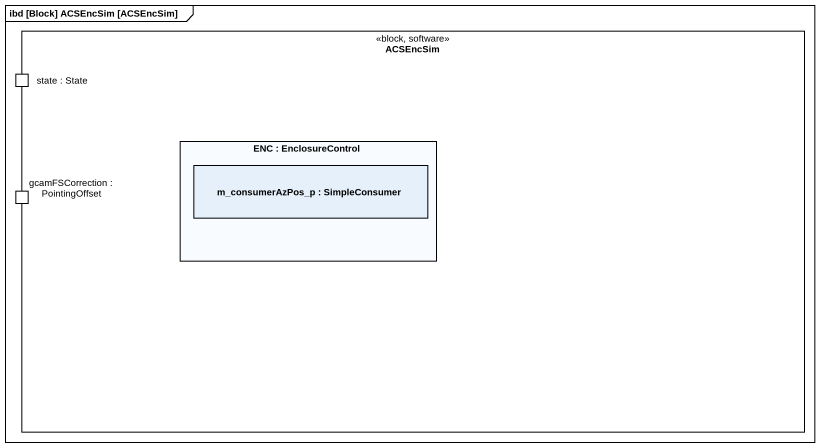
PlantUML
@startuml
mainframe ibd [Block] ACSEncSim [ACSEncSim]
rectangle ACSEncSim <<block, software>> {
  port "state : State" as state_State
  rectangle "ENC : EnclosureControl" as ENC {
    rectangle "m_consumerAzPos_p : SimpleConsumer" as m_consumerAzPos_p
  }
  port "gcamFSCorrection : PointingOffset" as gcamFSCorrection
}
@enduml
